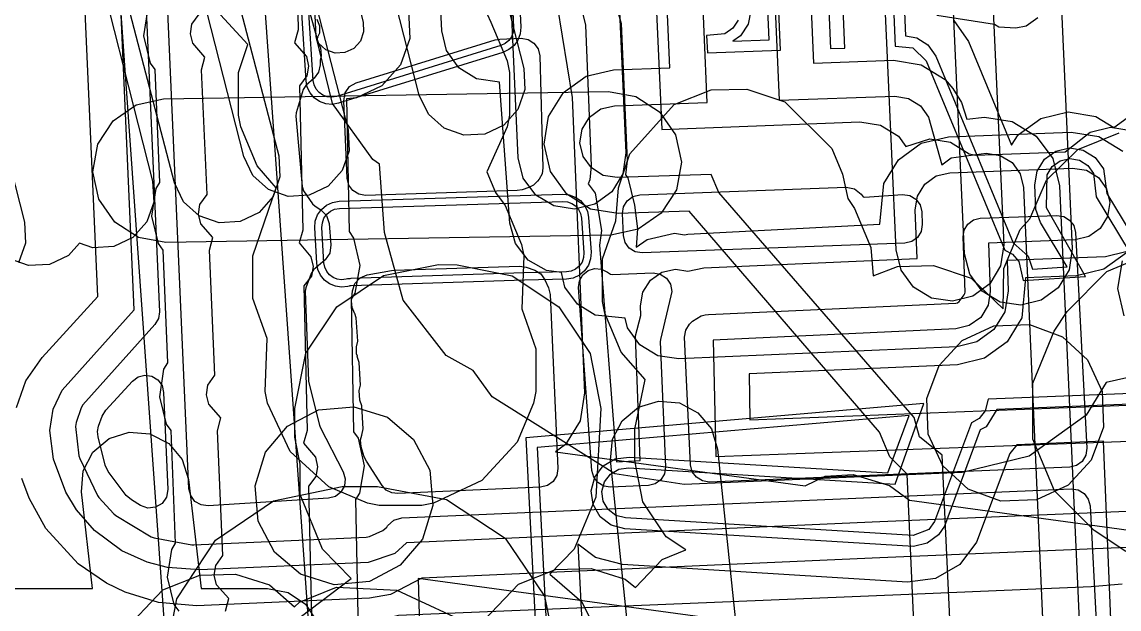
# Model space of a CAD drawing. Header units: metres. Extents: x 17722 to 17999, y 13535 to 15917.
# Drawn here: x 17944.55 to 17975.08, y 13662.52 to 13678.85 of the extents above; entities that cross this region are included whole.
import ezdxf

# ---------------------------------------------------------------- set-up
doc = ezdxf.new("R2010")
doc.units = ezdxf.units.M
doc.layers.add('AI_GREENING_EXCLUSIONS', color=1, linetype='Continuous')
doc.layers.add('AI_GREENING_LAWN', color=82, linetype='Continuous')

msp = doc.modelspace()

# ---------------------------------------------------------------- linework, layer by layer
at = {"layer": 'AI_GREENING_EXCLUSIONS'}
for points in [[(17954.015, 13712.595), (17959.864, 13676.75), (17960.204, 13668.528), (17960.083, 13667.757), (17959.675, 13667.092), (17959.393, 13666.887), (17966.349, 13665.94), (17966.908, 13666.212), (17967.687, 13666.26), (17968.698, 13665.953), (17969.248, 13665.545), (17981.872, 13663.825)], [(17960.913, 13707.792), (17962.362, 13675.861), (17967.868, 13676.07), (17968.445, 13675.978), (17968.944, 13675.671), (17969.148, 13675.39), (17969.818, 13675.597), (17970.396, 13675.504), (17970.909, 13675.177), (17971.094, 13675.147), (17973.589, 13675.234), (17974.278, 13675.788), (17974.848, 13675.922), (17975.425, 13675.828)], [(17940.668, 13706.352), (17949.696, 13682.779), (17951.692, 13675.128), (17951.726, 13674.544), (17951.534, 13673.991), (17951.145, 13673.553), (17950.619, 13673.298), (17950.034, 13673.264), (17949.481, 13673.455), (17949.044, 13673.844), (17948.789, 13674.371), (17946.815, 13681.942), (17937.685, 13705.75)], [(17944.393, 13668.125), (17944.658, 13668.865), (17945.108, 13669.518), (17946.655, 13671.211), (17945.574, 13695.629), (17943.689, 13697.388)], [(17937.81, 13581.613), (17949.419, 13600.49), (17949.552, 13600.909), (17949.929, 13601.592), (17950.214, 13601.82), (17950.428, 13602.153), (17949.162, 13650.342), (17948.915, 13650.645), (17948.695, 13651.119), (17948.436, 13652.246), (17948.559, 13652.776), (17948.432, 13655.492), (17948.268, 13655.995), (17948.307, 13656.619), (17948.485, 13657.379), (17948.807, 13657.925), (17946.211, 13694.508), (17945.589, 13694.609), (17944.864, 13694.899), (17944.581, 13695.101), (17921.652, 13696.691), (17898.97, 13691.755)], [(17937.81, 13581.613), (17949.419, 13600.49), (17949.552, 13600.909), (17949.929, 13601.592), (17950.214, 13601.82), (17950.428, 13602.153), (17949.162, 13650.342), (17948.915, 13650.645), (17948.695, 13651.119), (17948.436, 13652.246), (17948.559, 13652.776), (17948.432, 13655.492), (17948.268, 13655.995), (17948.307, 13656.619), (17948.485, 13657.379), (17948.807, 13657.925), (17946.211, 13694.508), (17945.589, 13694.609), (17944.864, 13694.899), (17944.581, 13695.101), (17921.652, 13696.691), (17898.97, 13691.755)], [(17975.966, 13665.255), (17968.429, 13664.945), (17955.25, 13664.362), (17954.921, 13664.058), (17954.179, 13663.815), (17949.499, 13663.605), (17948.6, 13663.67), (17948.032, 13663.817), (17947.33, 13664.135), (17946.567, 13664.704), (17946.066, 13665.28), (17945.765, 13665.773), (17945.428, 13666.691), (17945.325, 13667.487), (17945.411, 13668.074), (17945.664, 13668.607), (17947.673, 13670.842), (17946.556, 13696.09)], [(17950.302, 13693.379), (17952.848, 13657.477), (17953.263, 13657.409), (17953.943, 13657.026), (17954.444, 13656.384), (17954.679, 13655.64), (17954.669, 13655.119), (17954.403, 13654.385), (17953.705, 13653.62), (17953.087, 13653.224), (17954.347, 13605.275)], [(17950.302, 13693.379), (17952.848, 13657.477), (17953.263, 13657.409), (17953.943, 13657.026), (17954.444, 13656.384), (17954.679, 13655.64), (17954.669, 13655.119), (17954.403, 13654.385), (17953.705, 13653.62), (17953.087, 13653.224), (17954.347, 13605.275)], [(17943.884, 13689.156), (17944.61, 13686.947), (17945.235, 13686.628), (17945.584, 13686.159), (17945.727, 13685.591), (17945.847, 13683.183), (17946.311, 13681.759), (17948.183, 13674.425), (17948.214, 13673.841), (17948.019, 13673.289), (17947.628, 13672.854), (17947.1, 13672.601), (17946.516, 13672.57), (17946.149, 13672.699), (17945.838, 13672.354), (17945.31, 13672.101), (17944.726, 13672.07), (17944.174, 13672.265)], [(17971.128, 13689.147), (17971.876, 13672.647), (17971.788, 13672.069), (17971.485, 13671.568), (17971.014, 13671.221), (17970.446, 13671.081), (17969.867, 13671.169), (17969.366, 13671.472), (17969.019, 13671.943), (17968.879, 13672.511), (17968.515, 13680.531)], [(17952.383, 13685.365), (17954.042, 13678.848), (17954.057, 13678.576), (17953.966, 13678.318), (17953.783, 13678.115), (17953.537, 13677.997), (17953.264, 13677.982), (17953.007, 13678.073), (17952.804, 13678.256), (17952.194, 13680.428), (17952.235, 13678.627), (17952.134, 13678.273), (17952.464, 13677.885), (17952.523, 13677.618), (17952.476, 13677.349), (17952.27, 13677.077), (17952.361, 13673.056), (17952.26, 13672.702), (17952.59, 13672.313), (17952.649, 13672.047), (17952.602, 13671.778), (17952.396, 13671.506), (17952.487, 13667.484), (17952.386, 13667.131), (17952.716, 13666.742), (17952.775, 13666.475), (17952.728, 13666.206), (17952.522, 13665.934), (17952.614, 13661.913)], [(17956.643, 13684.88), (17958.513, 13677.553), (17958.544, 13676.969), (17958.349, 13676.417), (17957.958, 13675.981), (17957.43, 13675.729), (17956.846, 13675.697), (17956.294, 13675.892), (17955.859, 13676.283), (17955.606, 13676.811), (17953.787, 13683.938)], [(17960.915, 13684.932), (17961.356, 13675.208), (17961.268, 13674.629), (17960.966, 13674.128), (17960.494, 13673.782), (17959.926, 13673.642), (17959.347, 13673.73), (17958.846, 13674.032), (17958.5, 13674.504), (17958.359, 13675.072), (17957.929, 13684.55)], [(17951.617, 13683.678), (17953.626, 13675.852), (17953.657, 13675.267), (17953.462, 13674.715), (17953.071, 13674.28), (17952.543, 13674.027), (17951.959, 13673.996), (17951.407, 13674.191), (17950.971, 13674.582), (17950.719, 13675.11), (17948.788, 13682.678)], [(17969.774, 13653.255), (17969.186, 13666.267), (17968.703, 13666.747), (17968.412, 13667.44), (17963.114, 13673.587), (17961.146, 13673.52), (17960.376, 13673.646), (17959.712, 13674.057), (17959.257, 13674.691), (17959.079, 13675.451), (17959.205, 13676.221), (17959.616, 13676.884), (17960.25, 13677.339), (17961.009, 13677.518), (17962.578, 13677.571), (17962.367, 13682.472)], [(17970.802, 13653.135), (17970.163, 13666.796), (17969.532, 13667.306), (17969.38, 13667.85), (17963.946, 13674.107), (17963.729, 13674.609), (17961.112, 13674.519), (17960.727, 13674.582), (17960.395, 13674.788), (17960.167, 13675.105), (17960.078, 13675.485), (17960.141, 13675.87), (17960.347, 13676.201), (17960.664, 13676.429), (17961.044, 13676.518), (17963.621, 13676.606), (17963.366, 13682.515)], [(17964.486, 13678.903), (17964.334, 13678.676), (17964.107, 13678.523), (17963.605, 13678.47), (17963.625, 13677.994), (17965.657, 13678.064), (17965.462, 13682.595)], [(17964.839, 13679.171), (17964.763, 13678.788), (17964.547, 13678.464), (17964.33, 13678.319), (17965.344, 13678.353), (17965.162, 13682.582)], [(17965.364, 13682.601), (17965.62, 13676.674), (17968.841, 13676.784), (17969.226, 13676.721), (17969.558, 13676.515), (17969.785, 13676.198), (17970.154, 13674.879), (17970.408, 13675.066), (17971.385, 13675.198), (17971.771, 13675.139), (17972.105, 13674.937), (17972.336, 13674.623), (17972.429, 13674.244), (17973.35, 13653.205), (17973.579, 13652.733), (17973.514, 13652.172), (17974.603, 13648.968), (17981.861, 13649.064)], [(17966.363, 13682.644), (17966.576, 13677.707), (17968.807, 13677.783), (17969.577, 13677.657), (17970.24, 13677.246), (17970.461, 13677.003), (17970.696, 13676.612), (17970.85, 13676.142), (17971.34, 13676.197), (17972.112, 13676.079), (17972.779, 13675.676), (17973.242, 13675.047), (17973.428, 13674.289), (17974.369, 13653.383), (17974.558, 13652.938), (17974.566, 13652.186), (17975.316, 13649.978)], [(17966.861, 13682.655), (17967.056, 13678.111), (17967.455, 13678.125), (17967.264, 13682.568)], [(17968.663, 13682.628), (17968.855, 13678.173), (17969.343, 13678.127), (17969.712, 13677.77), (17971.901, 13672.499), (17972.119, 13672.389), (17972.298, 13672.182), (17972.417, 13671.654), (17974.152, 13671.773), (17973.064, 13673.679), (17973.082, 13674.594), (17973.226, 13674.826), (17973.448, 13674.985), (17973.714, 13675.048), (17973.984, 13675.003), (17974.216, 13674.859), (17974.375, 13674.637), (17974.45, 13673.989), (17975.722, 13671.881)], [(17968.962, 13682.641), (17969.142, 13678.466), (17969.457, 13678.404), (17969.758, 13678.211), (17969.986, 13677.894), (17972.139, 13672.708), (17972.559, 13672.33), (17972.677, 13671.972), (17973.641, 13672.039), (17972.9, 13673.267), (17972.767, 13673.634), (17972.738, 13674.315), (17972.801, 13674.7), (17973.007, 13675.031), (17973.324, 13675.259), (17973.704, 13675.347), (17974.089, 13675.284), (17974.421, 13675.078), (17974.648, 13674.761), (17974.747, 13674.077), (17975.415, 13672.971)], [(17942.67, 13680.902), (17944.614, 13673.281), (17944.645, 13672.697), (17944.451, 13672.145)], [(17958.352, 13680.402), (17958.429, 13678.703), (17958.413, 13678.52), (17958.35, 13678.348), (17958.245, 13678.197), (17958.103, 13678.08), (17957.936, 13678.003), (17953.359, 13676.589), (17953.181, 13676.558), (17953.002, 13676.574), (17952.832, 13676.635), (17952.684, 13676.737), (17952.567, 13676.874), (17952.488, 13677.036), (17952.454, 13677.212), (17952.332, 13679.103)], [(17958.152, 13680.392), (17958.229, 13678.694), (17958.218, 13678.564), (17958.173, 13678.44), (17958.098, 13678.333), (17957.997, 13678.249), (17957.877, 13678.194), (17953.3, 13676.78), (17953.173, 13676.758), (17953.045, 13676.769), (17952.924, 13676.813), (17952.818, 13676.886), (17952.734, 13676.983), (17952.678, 13677.099), (17952.653, 13677.225), (17952.531, 13679.116)], [(17975.277, 13672.454), (17974.708, 13672.319), (17971.967, 13672.215), (17971.999, 13671.367), (17971.907, 13670.789), (17971.6, 13670.29), (17971.126, 13669.947), (17970.565, 13669.811), (17962.827, 13669.474), (17962.249, 13669.564), (17961.749, 13669.867), (17961.403, 13670.339), (17961.337, 13670.609), (17960.505, 13670.69), (17960.006, 13670.995), (17959.661, 13671.468), (17959.56, 13671.884), (17959.15, 13671.935), (17958.641, 13672.224), (17958.281, 13672.686), (17958.125, 13673.25), (17957.838, 13677.174), (17957.202, 13677.268), (17956.705, 13677.577), (17956.364, 13678.053), (17956.231, 13678.604), (17956.154, 13680.321)], [(17957.086, 13679.964), (17957.595, 13678.849), (17958.049, 13677.766), (17958.114, 13677.443), (17958.114, 13676.256), (17958.049, 13675.933), (17957.484, 13674.685), (17957.724, 13674.103), (17957.995, 13673.746), (17958.449, 13672.663), (17958.514, 13672.341), (17958.457, 13670.87), (17958.852, 13669.757), (17958.852, 13668.57), (17958.787, 13668.247), (17958.334, 13667.164), (17957.346, 13666.09), (17955.999, 13665.46), (17955.677, 13665.395), (17954.49, 13665.395), (17954.167, 13665.46), (17953.084, 13665.913), (17952.01, 13666.901), (17951.379, 13668.247), (17951.314, 13668.57), (17951.371, 13670.04), (17950.976, 13671.153), (17950.976, 13672.341), (17951.622, 13674.236), (17951.094, 13674.85), (17950.641, 13675.933), (17950.575, 13676.256), (17950.575, 13677.443), (17950.831, 13678.221), (17949.974, 13679.163)], [(17976.652, 13679.106), (17978.311, 13678.079), (17979.45, 13676.495), (17979.897, 13674.596), (17979.91, 13674.213), (17979.596, 13672.287), (17978.569, 13670.629), (17976.738, 13669.274), (17974.724, 13668.817), (17974.167, 13667.911), (17972.587, 13666.766), (17970.717, 13666.314), (17962.98, 13665.978), (17961.051, 13666.275), (17957.635, 13668.421), (17957.102, 13669.15), (17956.353, 13669.575), (17955.154, 13671.114), (17954.635, 13672.994), (17954.496, 13674.897), (17954.312, 13675.022), (17953.194, 13676.582), (17952.735, 13678.445), (17952.655, 13680.206)], [(17973.442, 13680.052), (17973.783, 13672.536), (17973.695, 13671.958), (17973.393, 13671.457), (17972.921, 13671.11), (17972.353, 13670.97), (17971.774, 13671.058), (17971.273, 13671.361), (17970.927, 13671.832), (17970.786, 13672.4), (17970.443, 13679.971)], [(17960.98, 13679.651), (17961.227, 13678.807), (17961.392, 13674.99), (17961.343, 13674.601), (17961.409, 13674.513), (17961.597, 13673.756), (17961.678, 13673.094), (17961.645, 13672.585), (17961.952, 13672.802), (17962.713, 13672.972), (17962.986, 13672.925), (17963.085, 13672.949), (17963.085, 13672.949), (17968.426, 13673.222), (17968.536, 13674.352), (17968.944, 13675.017), (17969.576, 13675.475), (17970.335, 13675.656), (17973.752, 13675.785), (17974.523, 13675.662), (17975.188, 13675.253)], [(17948.92, 13662.46), (17948.786, 13662.642), (17948.601, 13663.4), (17948.719, 13664.171), (17948.824, 13664.345), (17948.699, 13667.482), (17948.565, 13667.664), (17948.38, 13668.422), (17948.498, 13669.193), (17948.603, 13669.366), (17948.477, 13672.504), (17948.344, 13672.685), (17948.158, 13673.443), (17948.277, 13674.214), (17948.382, 13674.388), (17948.256, 13677.525), (17948.123, 13677.707), (17947.937, 13678.465), (17948.056, 13679.236)], [(17950.209, 13662.455), (17950.302, 13662.81), (17949.964, 13663.192), (17949.899, 13663.457), (17949.941, 13663.727), (17950.141, 13664.003), (17949.988, 13667.476), (17950.081, 13667.832), (17949.743, 13668.213), (17949.678, 13668.479), (17949.72, 13668.749), (17949.919, 13669.025), (17949.767, 13672.498), (17949.86, 13672.853), (17949.522, 13673.235), (17949.457, 13673.5), (17949.499, 13673.77), (17949.698, 13674.046), (17949.545, 13677.519), (17949.639, 13677.875), (17949.301, 13678.256), (17949.236, 13678.522), (17949.277, 13678.792), (17949.477, 13679.068)], [(17955.302, 13679.17), (17955.344, 13678.391), (17955.084, 13677.655), (17954.562, 13677.074), (17953.858, 13676.737), (17953.579, 13676.708), (17953.65, 13673.022), (17953.779, 13672.838), (17953.949, 13672.076), (17953.814, 13671.308), (17953.705, 13671.136), (17953.776, 13667.451), (17953.905, 13667.267), (17954.075, 13666.505), (17953.94, 13665.736), (17953.831, 13665.565), (17953.902, 13661.88)], [(17960.136, 13679.143), (17960.228, 13678.764), (17960.392, 13674.848), (17960.351, 13674.455), (17960.311, 13674.347), (17960.504, 13674.087), (17960.679, 13673.049), (17960.62, 13672.636), (17961.093, 13666.616), (17961.752, 13666.645), (17961.622, 13670.121), (17961.769, 13670.687), (17961.762, 13670.949), (17961.829, 13671.333), (17962.038, 13671.663), (17962.357, 13671.887), (17962.738, 13671.973), (17963.08, 13671.913), (17963.522, 13672.007), (17969.463, 13672.266), (17969.412, 13673.619), (17969.473, 13674.005), (17969.678, 13674.337), (17969.994, 13674.566), (17970.373, 13674.656), (17973.79, 13674.786), (17974.175, 13674.724), (17974.508, 13674.52), (17974.737, 13674.204), (17974.827, 13673.824), (17974.766, 13673.439), (17974.561, 13673.107), (17974.245, 13672.878), (17973.866, 13672.787), (17971.448, 13672.696), (17971.499, 13671.348), (17971.44, 13670.968), (17971.233, 13670.63), (17970.917, 13670.401), (17970.544, 13670.311), (17963.786, 13670), (17963.865, 13666.759), (17965.842, 13666.832), (17975.377, 13667.184)], [(17970.014, 13679.043), (17971.616, 13678.785), (17971.736, 13678.711), (17972.209, 13678.688), (17972.503, 13678.74), (17972.827, 13678.973)], [(17970.488, 13678.895), (17970.896, 13678.308), (17972.095, 13675.422), (17972.277, 13675.714), (17972.911, 13676.169), (17973.671, 13676.347), (17974.441, 13676.22), (17974.936, 13675.912), (17975.511, 13676.331)], [(17947.306, 13661.831), (17948.466, 13663.053), (17949.496, 13663.46), (17950.49, 13663.487), (17951.439, 13663.187), (17952.129, 13662.578), (17952.273, 13662.709), (17953.3, 13663.124), (17954.983, 13663.042), (17957.217, 13662.003), (17958.365, 13663.211), (17959.395, 13663.618), (17960.389, 13663.645), (17961.337, 13663.344), (17961.629, 13663.113), (17962.371, 13663.894), (17963.027, 13664.161), (17962.478, 13664.53), (17961.83, 13665.502), (17961.602, 13666.647), (17961.602, 13667.518), (17961.897, 13668.903), (17961.221, 13669.665), (17960.768, 13670.748), (17960.703, 13671.071), (17960.703, 13672.258), (17961.077, 13673.319), (17961.154, 13674.231), (17961.465, 13675.178), (17962.703, 13676.551), (17963.733, 13676.958), (17964.727, 13676.985), (17965.777, 13676.632), (17967.087, 13675.327), (17967.386, 13674.618), (17967.534, 13673.938), (17967.723, 13673.664), (17968.176, 13672.58), (17968.241, 13671.789), (17968.921, 13672.044), (17969.915, 13672.071), (17970.965, 13671.719), (17971.862, 13670.87), (17971.876, 13671.995), (17972.33, 13673.078), (17972.602, 13673.369), (17973.069, 13674.451), (17973.937, 13675.3), (17975.09, 13675.768)], [(17975.295, 13672.427), (17974.663, 13671.969), (17973.904, 13671.788), (17972.485, 13671.734), (17972.375, 13670.615), (17971.967, 13669.95), (17971.335, 13669.493), (17970.587, 13669.312), (17964.791, 13669.059), (17964.809, 13667.777), (17975.323, 13668.185)], [(17975.278, 13664.117), (17974.396, 13664.703), (17973.29, 13665.804), (17972.689, 13667.244), (17972.685, 13668.805), (17973.278, 13670.249), (17973.644, 13670.798), (17974.744, 13671.905), (17976.185, 13672.506)], [(17952.288, 13662.288), (17953.71, 13663.364), (17952.911, 13664.183), (17952.291, 13665.705), (17952.291, 13666.548), (17952.142, 13667.298), (17952.142, 13668.1), (17952.446, 13669.631), (17953.314, 13670.928), (17954.611, 13671.796), (17956.142, 13672.1), (17956.664, 13672.095), (17958.195, 13671.791), (17959.492, 13670.923), (17960.36, 13669.626), (17960.664, 13668.095), (17960.517, 13665.628), (17959.913, 13664.183), (17959.238, 13663.487), (17960.129, 13662.713), (17960.826, 13661.317)], [(17975.231, 13670.674), (17975.054, 13671.434), (17975.181, 13672.204)], [(17975.898, 13668.534), (17971.444, 13668.357), (17971.362, 13668.03), (17971.192, 13667.817), (17970.978, 13667.699), (17969.952, 13664.951), (17969.787, 13664.734), (17969.349, 13664.559), (17961.345, 13665.05), (17961.081, 13665.119), (17960.864, 13665.285), (17960.726, 13665.521), (17960.69, 13665.791), (17960.759, 13666.055), (17960.925, 13666.273), (17961.161, 13666.41), (17961.432, 13666.447), (17968.848, 13665.989), (17969.649, 13668.233), (17958.568, 13667.284), (17960.042, 13638.64)], [(17975.634, 13668.223), (17971.679, 13668.066), (17971.385, 13667.588), (17971.223, 13667.498), (17970.222, 13664.819), (17970.056, 13664.577), (17969.74, 13664.349), (17969.36, 13664.259), (17961.327, 13664.75), (17960.95, 13664.85), (17960.639, 13665.086), (17960.443, 13665.423), (17960.39, 13665.81), (17960.49, 13666.187), (17960.726, 13666.498), (17961.063, 13666.694), (17961.45, 13666.746), (17968.645, 13666.302), (17969.238, 13667.898), (17958.883, 13667.014), (17960.332, 13638.841)], [(17961.697, 13659.232), (17960.926, 13666.657), (17960.98, 13667.24), (17961.253, 13667.757), (17961.704, 13668.131), (17962.263, 13668.304), (17962.846, 13668.25), (17963.363, 13667.977), (17963.737, 13667.526), (17963.91, 13666.967), (17964.609, 13660.236)], [(17944.177, 13663.087), (17946.513, 13663.087), (17946.206, 13665.781), (17946.254, 13666.364), (17946.522, 13666.885), (17946.969, 13667.263), (17947.526, 13667.441), (17948.109, 13667.393), (17948.63, 13667.125), (17949.008, 13666.678), (17949.186, 13666.121), (17949.533, 13663.087), (17951.381, 13663.087), (17951.955, 13662.973), (17952.442, 13662.648), (17952.767, 13662.161)], [(17975.089, 13656.598), (17974.652, 13667.183), (17972.241, 13667.088), (17972.047, 13666.845), (17971.121, 13664.38), (17970.648, 13663.759), (17969.973, 13663.367), (17969.2, 13663.262), (17961.265, 13663.752), (17960.511, 13663.951), (17960.023, 13664.323), (17961.308, 13639.332)], [(17975.975, 13664.254), (17968.423, 13663.944), (17955.68, 13663.38), (17954.806, 13662.92), (17954.223, 13662.816), (17949.408, 13662.603), (17948.348, 13662.702), (17947.415, 13662.984), (17946.895, 13663.235), (17946.109, 13663.775), (17945.212, 13664.759), (17944.742, 13665.603), (17944.54, 13666.153)], [(17948.492, 13660.888), (17948.86, 13662.804), (17949.932, 13664.434), (17951.547, 13665.529), (17953.458, 13665.923), (17954.447, 13665.93), (17956.363, 13665.563), (17957.992, 13664.49), (17959.087, 13662.876), (17959.481, 13660.965)], [(17949.774, 13600.848), (17947.628, 13649.807), (17947.445, 13653.691), (17945.623, 13655.367), (17945.623, 13655.367), (17945.083, 13656.177), (17944.867, 13656.87), (17944.824, 13657.602), (17944.925, 13658.187), (17945.255, 13659.179), (17945.582, 13659.786), (17946.21, 13660.585), (17946.713, 13661.038), (17947.572, 13661.581), (17948.209, 13661.844), (17949.25, 13662.084), (17954.913, 13662.323), (17955.027, 13662.351), (17969.692, 13662.945), (17974.307, 13663.14), (17975.168, 13663.214)], [(17981.332, 13659.862), (17968.747, 13661.576), (17968.044, 13661.306), (17967.012, 13661.308), (17966.274, 13661.562), (17965.806, 13661.977), (17955.574, 13663.37), (17955.899, 13651.483), (17956.258, 13650.976), (17956.431, 13650.215), (17956.293, 13649.167), (17955.979, 13648.559), (17956.298, 13636.928)]]:
    msp.add_lwpolyline(points, dxfattribs=at)
for points in [[(17960.936, 13672.917), (17948.554, 13672.713), (17947.786, 13672.853), (17947.13, 13673.276), (17946.686, 13673.917), (17946.521, 13674.68), (17946.661, 13675.448), (17947.084, 13676.104), (17947.726, 13676.548), (17948.488, 13676.713), (17960.87, 13676.916), (17961.638, 13676.777), (17962.294, 13676.354), (17962.738, 13675.712), (17962.903, 13674.949), (17962.763, 13674.182), (17962.341, 13673.526), (17961.699, 13673.082), (17960.936, 13672.917)], [(17952.785, 13671.965), (17952.754, 13672.136), (17952.698, 13673.122), (17952.712, 13673.307), (17952.774, 13673.481), (17952.88, 13673.634), (17953.023, 13673.753), (17953.191, 13673.83), (17953.374, 13673.861), (17959.599, 13674.059), (17959.777, 13674.042), (17959.944, 13673.98), (17960.09, 13673.879), (17960.206, 13673.743), (17960.285, 13673.583), (17960.32, 13673.408), (17960.388, 13672.445), (17960.376, 13672.257), (17960.314, 13672.08), (17960.207, 13671.925), (17960.063, 13671.804), (17959.892, 13671.726), (17959.706, 13671.696), (17958.534, 13671.668), (17953.714, 13671.511), (17953.686, 13671.509), (17953.669, 13671.507), (17953.652, 13671.504), (17953.615, 13671.495), (17953.442, 13671.476), (17953.269, 13671.5), (17953.108, 13671.567), (17952.968, 13671.671), (17952.858, 13671.806), (17952.785, 13671.965)], [(17952.976, 13672.025), (17952.953, 13672.148), (17952.897, 13673.133), (17952.908, 13673.265), (17952.952, 13673.39), (17953.028, 13673.499), (17953.13, 13673.584), (17953.25, 13673.639), (17953.381, 13673.661), (17959.606, 13673.859), (17959.732, 13673.847), (17959.852, 13673.803), (17959.956, 13673.73), (17960.039, 13673.634), (17960.095, 13673.519), (17960.12, 13673.394), (17960.188, 13672.431), (17960.18, 13672.297), (17960.136, 13672.17), (17960.059, 13672.059), (17959.956, 13671.973), (17959.834, 13671.917), (17959.701, 13671.896), (17958.529, 13671.868), (17953.704, 13671.71), (17953.668, 13671.708), (17953.64, 13671.705), (17953.611, 13671.7), (17953.569, 13671.69), (17953.445, 13671.676), (17953.322, 13671.693), (17953.206, 13671.741), (17953.106, 13671.815), (17953.028, 13671.912), (17952.976, 13672.025)], [(17973.506, 13670.094), (17974.205, 13669.447), (17974.614, 13668.565), (17974.653, 13667.579), (17974.312, 13666.662), (17973.665, 13665.963), (17972.783, 13665.554), (17971.797, 13665.515), (17970.88, 13665.856), (17970.181, 13666.503), (17969.772, 13667.385), (17969.733, 13668.371), (17970.074, 13669.288), (17970.721, 13669.987), (17971.603, 13670.396), (17972.589, 13670.435), (17973.506, 13670.094)], [(17955.691, 13664.462), (17955.078, 13663.733), (17954.218, 13663.281), (17953.235, 13663.193), (17952.302, 13663.489), (17951.573, 13664.102), (17951.121, 13664.962), (17951.033, 13665.945), (17951.329, 13666.878), (17951.942, 13667.607), (17952.802, 13668.059), (17953.785, 13668.147), (17954.718, 13667.851), (17955.447, 13667.238), (17955.899, 13666.378), (17955.987, 13665.395), (17955.691, 13664.462)]]:
    msp.add_lwpolyline(points, close=True, dxfattribs=at)
at = {"layer": 'AI_GREENING_LAWN'}
for points in [[(17952.75, 13678.93), (17952.829, 13678.743), (17952.827, 13678.541), (17952.776, 13678.427), (17952.784, 13678.423), (17952.748, 13678.349), (17952.794, 13678.281), (17952.784, 13678.274), (17952.86, 13678.144), (17952.872, 13677.908), (17952.849, 13677.786), (17952.848, 13677.661), (17952.802, 13677.456), (17952.677, 13677.288), (17952.446, 13677.087), (17952.372, 13676.972), (17952.18, 13676.319), (17952.171, 13676.228), (17952.343, 13674.269), (17952.386, 13674.151), (17952.633, 13673.794), (17952.706, 13673.724), (17952.864, 13673.626), (17953.026, 13673.463), (17953.098, 13673.244), (17953.148, 13672.65), (17953.115, 13672.422), (17952.983, 13672.234), (17952.664, 13671.95), (17952.598, 13671.854), (17952.446, 13671.453), (17952.43, 13671.356), (17952.526, 13668.86), (17952.533, 13668.81), (17952.824, 13667.633), (17952.845, 13667.578), (17953.49, 13666.33), (17953.545, 13666.14), (17953.522, 13665.945), (17953.425, 13665.773), (17953.269, 13665.652), (17953.078, 13665.601), (17949.726, 13665.386), (17949.531, 13665.413), (17949.36, 13665.513), (17949.242, 13665.672), (17949.195, 13665.863), (17947.811, 13697.281)], [(17947.251, 13696.207), (17948.376, 13670.788), (17948.347, 13670.597), (17948.248, 13670.432), (17946.242, 13668.202), (17946.192, 13668.116), (17946.052, 13667.706), (17946.04, 13667.599), (17946.13, 13666.783), (17946.153, 13666.702), (17946.648, 13665.678), (17946.688, 13665.618), (17947.102, 13665.165), (17947.157, 13665.119), (17948.141, 13664.527), (17948.225, 13664.495), (17949.276, 13664.307), (17949.331, 13664.303), (17954.129, 13664.515), (17954.22, 13664.537), (17954.594, 13664.706), (17954.698, 13664.793), (17954.725, 13664.834), (17954.896, 13664.993), (17955.12, 13665.057), (17973.756, 13665.862), (17973.947, 13665.832), (17974.113, 13665.732), (17974.229, 13665.577), (17974.276, 13665.389), (17974.458, 13661.993)]]:
    msp.add_lwpolyline(points, dxfattribs=at)
for points in [[(17958.913, 13678.1), (17958.957, 13677.909), (17959.045, 13674.796), (17959.022, 13674.629), (17958.944, 13674.479), (17958.897, 13674.417), (17958.789, 13674.313), (17958.656, 13674.245), (17958.471, 13674.184), (17958.329, 13674.158), (17954.112, 13674.025), (17953.922, 13674.056), (17953.757, 13674.158), (17953.643, 13674.314), (17953.597, 13674.502), (17953.501, 13676.66), (17953.539, 13676.874), (17953.664, 13677.052), (17953.853, 13677.16), (17957.716, 13678.353), (17957.847, 13678.375), (17958.44, 13678.395), (17958.633, 13678.363), (17958.799, 13678.259), (17958.913, 13678.1)], [(17969.592, 13673.565), (17969.605, 13673.214), (17969.574, 13673.021), (17969.472, 13672.855), (17969.314, 13672.741), (17969.124, 13672.696), (17961.807, 13672.428), (17961.615, 13672.458), (17961.449, 13672.56), (17961.335, 13672.718), (17961.289, 13672.907), (17961.264, 13673.517), (17961.294, 13673.71), (17961.396, 13673.876), (17961.554, 13673.991), (17961.744, 13674.037), (17967.492, 13674.255), (17967.725, 13674.207), (17967.909, 13674.058), (17967.965, 13673.984), (17968.009, 13673.978), (17969.06, 13674.046), (17969.257, 13674.019), (17969.428, 13673.918), (17969.546, 13673.758), (17969.592, 13673.565)], [(17963.159, 13666.527), (17962.992, 13670.078), (17963.023, 13670.276), (17963.13, 13670.446), (17963.21, 13670.53), (17963.452, 13670.671), (17963.56, 13670.698), (17963.658, 13670.712), (17970.543, 13671.024), (17970.592, 13671.037), (17970.631, 13671.07), (17970.774, 13671.259), (17970.793, 13671.296), (17970.798, 13671.336), (17970.741, 13672.869), (17970.772, 13673.062), (17970.874, 13673.228), (17971.032, 13673.342), (17971.222, 13673.388), (17973.352, 13673.468), (17973.543, 13673.438), (17973.708, 13673.338), (17973.823, 13673.183), (17973.87, 13672.995), (17974.191, 13666.989), (17974.163, 13666.795), (17974.061, 13666.626), (17973.903, 13666.509), (17973.712, 13666.463), (17963.679, 13666.051), (17963.487, 13666.081), (17963.321, 13666.182), (17963.206, 13666.338), (17963.159, 13666.527)], [(17958.989, 13671.841), (17959.105, 13671.68), (17959.207, 13671.452), (17959.251, 13671.269), (17959.46, 13666.427), (17959.43, 13666.234), (17959.329, 13666.067), (17959.172, 13665.952), (17958.983, 13665.906), (17955.012, 13665.727), (17954.84, 13665.749), (17954.687, 13665.828), (17954.569, 13665.955), (17954.132, 13666.634), (17954.075, 13666.756), (17953.989, 13667.034), (17953.968, 13667.227), (17954.006, 13667.357), (17954.043, 13667.527), (17954.003, 13668.173), (17953.951, 13668.325), (17953.934, 13668.593), (17953.968, 13668.749), (17953.931, 13669.372), (17953.875, 13669.546), (17953.882, 13669.548), (17953.854, 13669.62), (17953.858, 13669.81), (17953.893, 13669.972), (17953.853, 13670.618), (17953.81, 13670.742), (17953.806, 13670.747), (17953.734, 13670.906), (17953.72, 13671.08), (17953.749, 13671.37), (17953.814, 13671.573), (17953.958, 13671.73), (17954.154, 13671.813), (17954.831, 13671.94), (17954.908, 13671.949), (17958.398, 13672.06), (17958.584, 13672.03), (17958.819, 13671.945), (17958.989, 13671.841)], [(17960.977, 13671.82), (17962.112, 13671.871), (17962.314, 13671.838), (17962.487, 13671.726), (17962.6, 13671.555), (17962.634, 13671.353), (17962.604, 13671.232), (17962.609, 13671.231), (17962.319, 13670.017), (17962.312, 13669.948), (17962.461, 13666.475), (17962.431, 13666.282), (17962.329, 13666.115), (17962.172, 13666), (17961.983, 13665.954), (17960.933, 13665.909), (17960.743, 13665.937), (17960.579, 13666.035), (17960.463, 13666.187), (17960.412, 13666.372), (17960.042, 13671.459), (17960.064, 13671.648), (17960.156, 13671.815), (17960.304, 13671.935), (17960.486, 13671.992), (17960.676, 13671.976), (17960.847, 13671.89), (17960.924, 13671.83), (17960.977, 13671.82)], [(17948.45, 13665.456), (17948.265, 13665.347), (17948.052, 13665.325), (17947.849, 13665.395), (17947.591, 13665.551), (17947.45, 13665.679), (17946.95, 13666.345), (17946.866, 13666.521), (17946.664, 13667.307), (17946.649, 13667.456), (17946.679, 13667.603), (17946.782, 13667.885), (17946.883, 13668.051), (17947.621, 13668.859), (17947.779, 13668.975), (17947.968, 13669.021), (17948.161, 13668.992), (17948.328, 13668.89), (17948.444, 13668.733), (17948.49, 13668.543), (17948.608, 13665.844), (17948.571, 13665.633), (17948.45, 13665.456)]]:
    msp.add_lwpolyline(points, close=True, dxfattribs=at)

doc.saveas('drawing.dxf')
